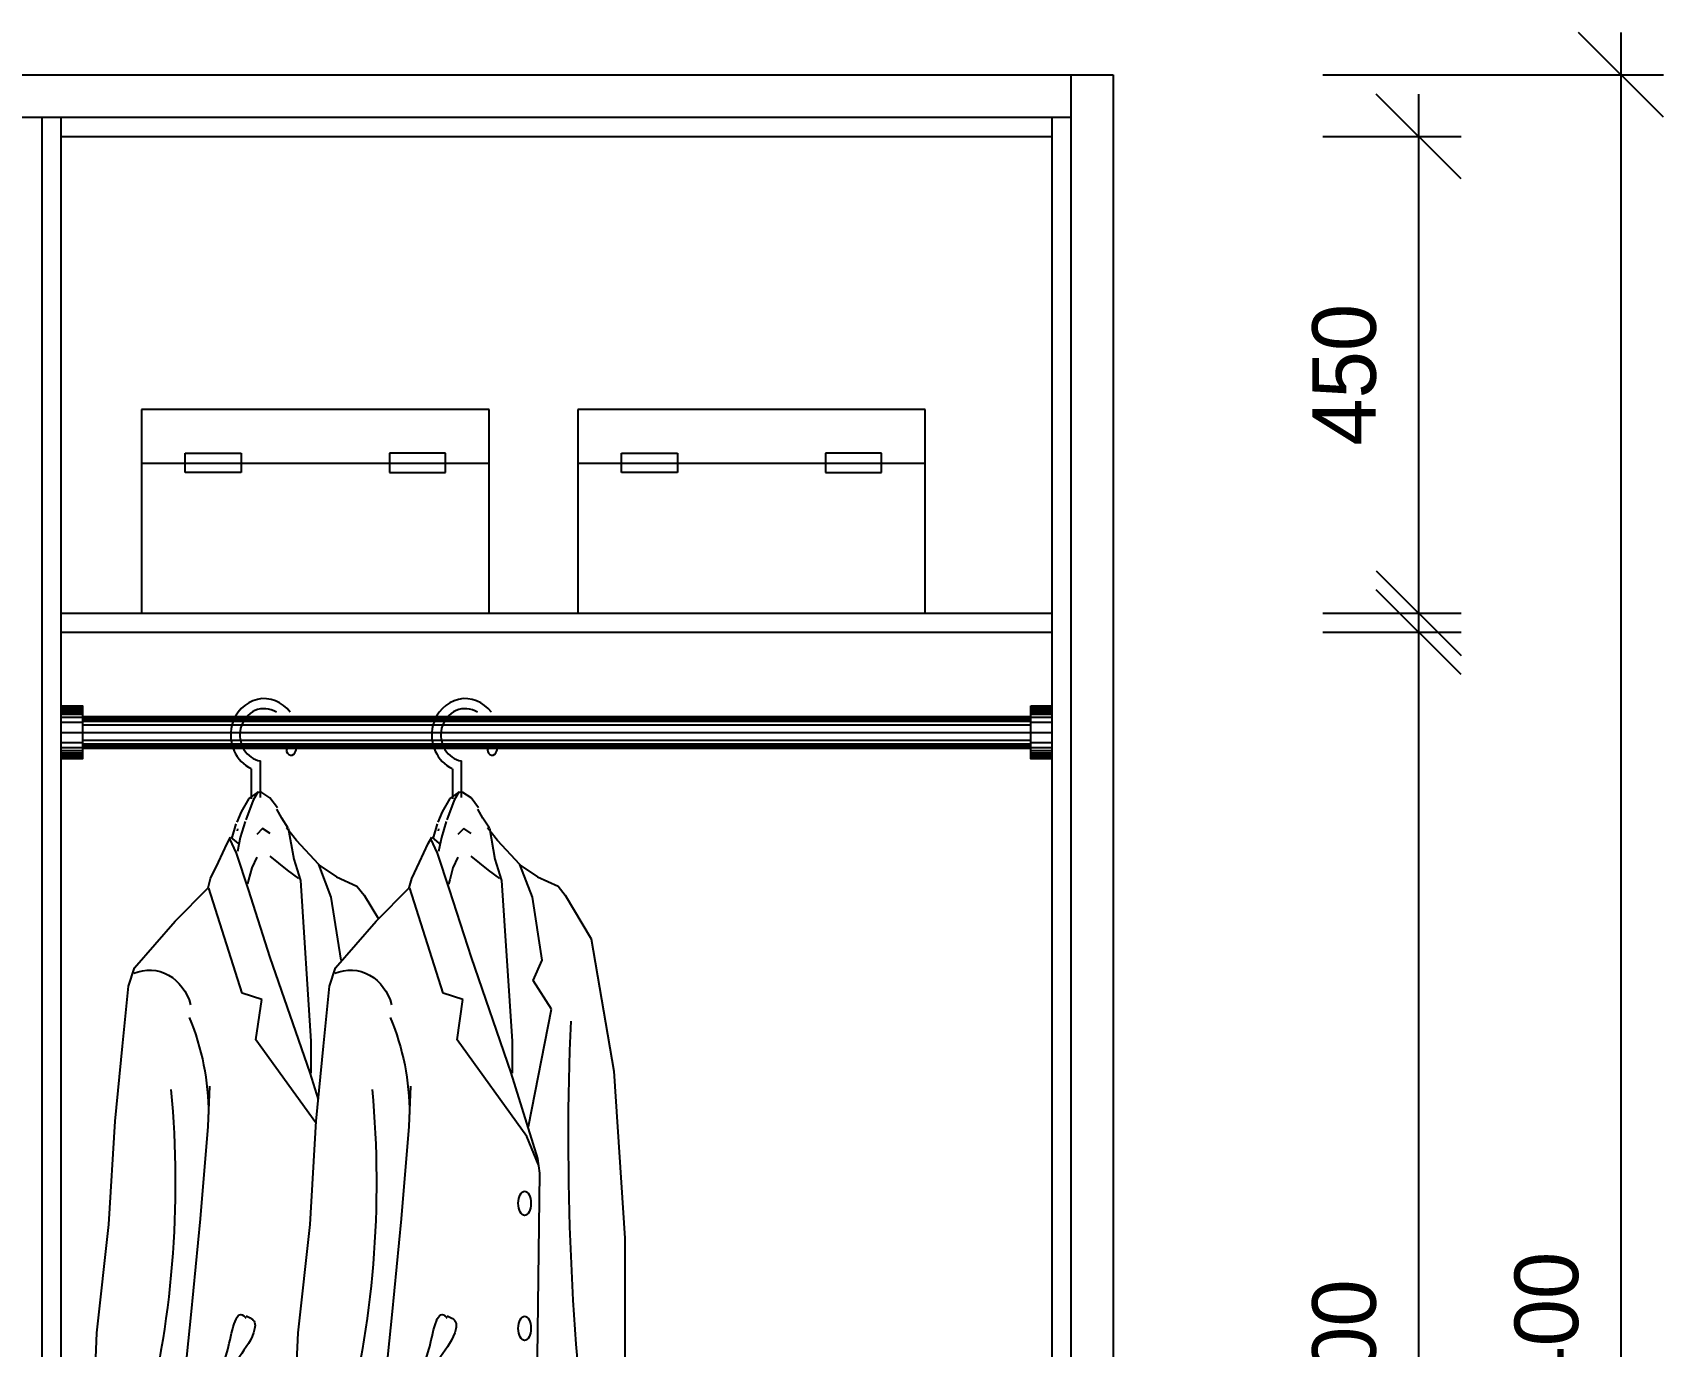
# Model space of a CAD drawing. Header units: millimetres. Extents: x 24776 to 57176, y -19492 to 15017.
# Drawn here: x 28238 to 29776, y 10119 to 11359 of the extents above; entities that cross this region are included whole.
import ezdxf

# ---------------------------------------------------------------- set-up
doc = ezdxf.new("R2010")
doc.units = ezdxf.units.MM
doc.header["$PDMODE"] = 3
doc.styles.add('RomanS', font='')
doc.styles.get('RomanS').set_extended_font_data('YouYuan')
doc.dimstyles.new('SC40', dxfattribs={"dimtxt": 60, "dimasz": 80, "dimexe": 40, "dimexo": 40, "dimgap": 40, "dimtad": 1, "dimdec": 0, "dimzin": 0, "dimdsep": 46, "dimtxsty": 'RomanS', "dimblk": 'OBLIQUE', "dimcen": 0, "dimdle": 40, "dimclrd": 9, "dimclre": 9, "dimclrt": 4, "dimadec": 0, "dimazin": 0, "dimtfac": 1, "dimtdec": 0, "dimtix": 1, "dimtmove": 2, "dimatfit": 1, "dimldrblk": 'DOT', "dimfxl": 1, "dimtolj": 1, "dimtzin": 0, "dimlwd": -1, "dimlwe": -1, "dimarcsym": 0})

# ---------------------------------------------------------------- blocks, each defined once
blk = doc.blocks.new('FGSFSFS')
at = {"color": 250}
for p, q in [((25945.6, 8065.7), (25945.6, 8037.2)), ((25954.3, 8038.6), (25954.3, 8073)), ((26135.4, 8065.7), (26135.4, 8037.2)), ((26144, 8038.6), (26144, 8073)), ((25943.3, 8037.7), (25936, 8024.9)), ((25947.4, 8036.1), (25940.6, 8017.4)), ((25951.8, 8043.7), (25943.3, 8037.7)), ((25951.8, 8043.7), (25947.4, 8036.1)), ((25955.6, 8043.1), (25951.8, 8043.7)), ((25963.2, 8038.3), (25955.6, 8043.1)), ((25970.3, 8028.9), (25963.2, 8038.3)), ((26133.1, 8037.7), (26125.7, 8024.9)), ((26137.1, 8036.1), (26130.3, 8017.4)), ((26141.5, 8043.7), (26133.1, 8037.7)), ((26141.5, 8043.7), (26137.1, 8036.1)), ((26145.3, 8043.1), (26141.5, 8043.7)), ((26153, 8038.3), (26145.3, 8043.1)), ((26160.1, 8028.9), (26153, 8038.3)), ((25936, 8024.9), (25931.9, 8015.2)), ((25974.6, 8018.9), (25969.7, 8027.4)), ((25980.6, 8009.5), (25974.6, 8018.9)), ((26125.7, 8024.9), (26121.6, 8015.2)), ((26164.3, 8018.9), (26159.4, 8027.4)), ((26170.3, 8009.5), (26164.3, 8018.9)), ((25931.2, 8013.8), (25927.1, 7999.5)), ((25932.6, 8008.9), (25932.3, 8007.1)), ((25940, 8015.9), (25935.3, 8000.7)), ((25956.3, 8009.2), (25950.9, 8003.5)), ((25963.4, 8004.4), (25956.3, 8009.2)), ((25988.3, 7998.1), (25979, 8009.8)), ((25980.6, 8009.5), (25985.8, 7980.2)), ((26121, 8013.8), (26116.9, 7999.5)), ((26122.3, 8008.9), (26122.1, 8007.1)), ((26129.7, 8015.9), (26125.1, 8000.7)), ((26146.1, 8009.2), (26140.6, 8003.5)), ((26153.2, 8004.4), (26146.1, 8009.2)), ((26178, 7998.1), (26168.7, 8009.8)), ((26170.3, 8009.5), (26175.6, 7980.2)), ((25914.6, 7977.6), (25922.8, 7995.2)), ((25922.8, 7995.2), (25926.2, 8001.1)), ((25925.2, 7999.5), (25931.5, 7986.1)), ((25926.2, 8001.1), (25933.4, 7995.2)), ((25935.3, 8000.7), (25932.6, 7987.7)), ((25933.4, 7995.2), (25934.4, 7994.7)), ((26009.4, 7975.4), (25988.3, 7998.1)), ((26104.3, 7977.6), (26112.5, 7995.2)), ((26112.5, 7995.2), (26115.9, 8001.1)), ((26114.9, 7999.5), (26121.2, 7986.1)), ((26115.9, 8001.1), (26123.1, 7995.2)), ((26125.1, 8000.7), (26122.3, 7987.7)), ((26123.1, 7995.2), (26124.1, 7994.7)), ((26199.1, 7975.4), (26178, 7998.1)), ((25907.3, 7962), (25914.6, 7977.6)), ((25931.5, 7986.1), (25942.6, 7951.8)), ((25946.2, 7972), (25943.2, 7960.8)), ((25950.9, 7982.3), (25946.2, 7972)), ((25979.8, 7969.9), (25963.4, 7983.2)), ((25985.8, 7980.2), (25992, 7960.2)), ((26008.8, 7975.4), (26026.2, 7963.6)), ((26021.2, 7944.4), (26009.4, 7975.4)), ((26097.1, 7962), (26104.3, 7977.6)), ((26121.2, 7986.1), (26132.3, 7951.8)), ((26136, 7972), (26133, 7960.8)), ((26140.6, 7982.3), (26136, 7972)), ((26169.5, 7969.9), (26153.2, 7983.2)), ((26175.6, 7980.2), (26181.8, 7960.2)), ((26198.5, 7975.4), (26215.9, 7963.6)), ((26210.9, 7944.4), (26199.1, 7975.4)), ((25904.9, 7953.2), (25907.3, 7962)), ((25943.2, 7960.8), (25942.1, 7956.8)), ((25990.4, 7962), (25979.8, 7969.9)), ((25992, 7960.2), (26002, 7808.6)), ((26026.2, 7963.6), (26045.4, 7954.7)), ((26094.7, 7953.2), (26097.1, 7962)), ((26133, 7960.8), (26131.9, 7956.8)), ((26180.2, 7962), (26169.5, 7969.9)), ((26181.8, 7960.2), (26191.7, 7808.6)), ((26215.9, 7963.6), (26235.1, 7954.7)), ((25873.7, 7921.8), (25904.9, 7953.2)), ((25937.1, 7854), (25905.6, 7953)), ((25942.6, 7951.8), (25963.3, 7887.5)), ((26030.5, 7885.1), (26021.2, 7944.4)), ((26045.4, 7954.7), (26052.2, 7946.4)), ((26052.2, 7946.4), (26065.6, 7923.9)), ((26063.5, 7921.8), (26094.7, 7953.2)), ((26126.8, 7854), (26095.3, 7953)), ((26132.3, 7951.8), (26153.1, 7887.5)), ((26220.2, 7885.1), (26210.9, 7944.4)), ((26235.1, 7954.7), (26242, 7946.4)), ((26242, 7946.4), (26266.5, 7905.1)), ((25835.5, 7877.7), (25873.7, 7921.8)), ((26025.2, 7877.7), (26063.5, 7921.8)), ((26266.5, 7905.1), (26287.7, 7780.3)), ((25963.3, 7887.5), (26001, 7778.8)), ((26153.1, 7887.5), (26190.7, 7778.8)), ((26211.6, 7865.8), (26220.2, 7885.1)), ((25829.8, 7860.4), (25835.5, 7877.7)), ((26019.5, 7860.4), (26025.2, 7877.7)), ((26228.9, 7838.9), (26211.6, 7865.8)), ((25824.1, 7803.8), (25829.8, 7860.4)), ((25955.6, 7847.9), (25937.1, 7854)), ((25950.1, 7809.9), (25955.6, 7847.9)), ((26013.9, 7803.8), (26019.5, 7860.4)), ((26145.3, 7847.9), (26126.8, 7854)), ((26139.9, 7809.9), (26145.3, 7847.9)), ((26207.2, 7728), (26228.9, 7838.9)), ((25817.1, 7733), (25824.1, 7803.8)), ((26006.7, 7731.4), (25950.1, 7809.9)), ((26002, 7808.6), (26002, 7778.3)), ((26006.8, 7733), (26013.9, 7803.8)), ((26205.7, 7718.6), (26139.9, 7809.9)), ((26191.7, 7808.6), (26191.7, 7778.3)), ((26001, 7778.8), (26008.8, 7753.4)), ((26190.7, 7778.8), (26215.8, 7697.7)), ((26287.7, 7780.3), (26298.3, 7622.6)), ((25905.1, 7728.1), (25906.5, 7766)), ((26094.8, 7728.1), (26096.3, 7766)), ((25811.4, 7635.4), (25817.1, 7733)), ((25897.6, 7640.9), (25905.1, 7728.1)), ((26001.1, 7635.4), (26006.8, 7733)), ((26087.4, 7640.9), (26094.8, 7728.1)), ((26216.6, 7691.9), (26205.7, 7718.6)), ((26215.8, 7697.7), (26217.5, 7684)), ((26217.5, 7684), (26215.2, 7483.4)), ((25800, 7533.2), (25811.4, 7635.4)), ((25888.8, 7550.4), (25897.6, 7640.9)), ((25989.8, 7533.2), (26001.1, 7635.4)), ((26078.5, 7550.4), (26087.4, 7640.9)), ((26298.3, 7622.6), (26298.3, 7439.1)), ((25875.4, 7418.7), (25888.8, 7550.4)), ((26065.1, 7418.7), (26078.5, 7550.4)), ((25795.8, 7437.2), (25800, 7533.2)), ((25985.5, 7437.2), (25989.8, 7533.2)), ((26215.2, 7483.4), (26210.9, 7393.1)), ((25786.7, 7352.3), (25795.8, 7437.2)), ((25976.5, 7352.3), (25985.5, 7437.2)), ((26298.3, 7439.1), (26302.1, 7384.1)), ((25868, 7343), (25875.4, 7418.7)), ((26057.7, 7343), (26065.1, 7418.7)), ((26210.9, 7393.1), (26210.4, 6869.5)), ((26268.1, 7386), (26287.9, 7381)), ((26287.9, 7381), (26303.1, 7384.3)), ((25798.9, 7347.2), (25786.7, 7352.3)), ((25832.3, 7348.9), (25798.9, 7347.2)), ((25865.8, 7343.9), (25832.3, 7348.9)), ((25988.7, 7347.2), (25976.5, 7352.3)), ((26022.1, 7348.9), (25988.7, 7347.2)), ((26055.5, 7343.9), (26022.1, 7348.9)), ((26020.8, 7034.3), (26020.7, 6869.5)), ((26265.1, 6894.8), (26273.5, 6909.3)), ((26240.8, 6874.5), (26265.1, 6894.8)), ((25838.8, 6877.1), (25961.5, 6861)), ((25961.5, 6861), (26020.7, 6869.5)), ((26028.6, 6877.1), (26151.2, 6861)), ((26151.2, 6861), (26210.4, 6869.5)), ((26210.4, 6876.1), (26240.8, 6874.5))]:
    blk.add_line(p, q, dxfattribs=at)
for centre, major_axis, start_param, end_param in [((25957.8, 8096.5), (0, 35.4), -0.883744, 1.287016), ((26147.6, 8096.5), (0, 35.4), -0.883744, 1.287016), ((25957.9, 8096.5), (0, 25.9), -0.515803, 1.283308), ((26147.6, 8096.5), (0, 25.9), -0.515803, 1.283308), ((25957.4, 8097.8), (0, 34.6), 1.317415, 2.755298), ((25957.4, 8097.8), (0, 25), 1.32549, 3.003534), ((26147.1, 8097.8), (0, 34.6), 1.317415, 2.755298), ((26147.1, 8097.8), (0, 25), 1.32549, 3.003534), ((25983.2, 8083.2), (0, 4.8), 1.081242, 4.154673), ((25959.8, 8095.5), (0, 24), 4.279324, 4.438818), ((25959.8, 8095.5), (0, 33.5), 4.25418, 4.519056), ((26172.9, 8083.2), (0, 4.8), 1.081242, 4.154673), ((26149.5, 8095.5), (0, 24), 4.279324, 4.438818), ((26149.5, 8095.5), (0, 33.5), 4.25418, 4.519056)]:
    blk.add_ellipse(centre, major_axis=major_axis, ratio=0.9, start_param=start_param, end_param=end_param, dxfattribs=at)
at = {"color": 250, "extrusion": (0, 0, -1)}
for centre, major_axis, start_param, end_param in [((25849.5, 7830.8), (0, 44.8), -0.369251, 1.295866), ((26039.2, 7830.8), (0, 44.8), -0.369251, 1.295866), ((25710.8, 7739.6), (0, 216.1), 1.134673, 1.57234), ((25900.5, 7739.6), (0, 216.1), 1.134673, 1.57234), ((28337.6, 7716.9), (0, 2325.1), 4.569105, 4.75992), ((25115.9, 7674.9), (0, 842.3), 1.466275, 1.858062), ((25305.7, 7674.9), (0, 842.3), 1.466275, 1.858062)]:
    blk.add_ellipse(centre, major_axis=major_axis, ratio=0.9, start_param=start_param, end_param=end_param, dxfattribs=at)
at = {"color": 250}
for centre in [(26203.6, 7655.5), (26203.6, 7537.5), (26203.6, 7419.5)]:
    blk.add_ellipse(centre, major_axis=(0, 11.5), ratio=0.522581, dxfattribs=at)
for points in [[(25940.7, 7549.4), (25948.8, 7543.3), (25948.8, 7537.1), (25934.5, 7510.6), (25910, 7480), (25903.2, 7478.3), (25899.8, 7484.1), (25903.9, 7488.1), (25923.5, 7517.5), (25938.6, 7549.4), (25940.7, 7547.3)], [(26130.4, 7549.4), (26138.6, 7543.3), (26138.6, 7537.1), (26124.3, 7510.6), (26099.8, 7480), (26092.9, 7478.3), (26089.6, 7484.1), (26093.6, 7488.1), (26113.3, 7517.5), (26128.4, 7549.4), (26130.4, 7547.3)], [(26267, 7381.1), (26263.5, 7295.9), (26268.5, 7003.4), (26273.5, 6909.3)], [(25832.3, 7348.9), (25828.9, 7263.7), (25833.9, 6971.3), (25838.8, 6877.1)], [(26022.1, 7348.9), (26018.7, 7263.7), (26023.6, 6971.3), (26028.6, 6877.1)]]:
    blk.add_spline(points, degree=3, dxfattribs=at)
blk = doc.blocks.new('_Oblique')
at = {"color": 0, "linetype": 'ByBlock', "lineweight": -2}
blk.add_line((-0.5, -0.5), (0.5, 0.5), dxfattribs=at)
blk = doc.blocks.new('*D43')
at = {"color": 9, "transparency": 16777216}
for p, q in [((29545.4, 11301.3), (29545.4, 10771.3)), ((29454.9, 11261.3), (29585.4, 11261.3)), ((29454.9, 10811.3), (29585.4, 10811.3))]:
    blk.add_line(p, q, dxfattribs=at)
at = {"layer": 'Defpoints', "color": 0, "transparency": 16777216}
for p in [(29414.9, 11261.3), (29414.9, 10811.3), (29545.4, 10811.3)]:
    blk.add_point(p, dxfattribs=at)
at = {"color": 9, "transparency": 16777216, "xscale": 80, "yscale": 80, "zscale": 80}
for p, rotation in [((29545.4, 11261.3), 90), ((29545.4, 10811.3), 270)]:
    blk.add_blockref('_Oblique', p, dxfattribs=dict(at, rotation=rotation))
at = {"color": 4, "transparency": 16777216, "insert": (29475.4, 11036.3), "char_height": 60, "attachment_point": 5, "rotation": 90, "style": 'RomanS'}
blk.add_mtext('\\A1;450', dxfattribs=at)
blk = doc.blocks.new('_Dot')
at = {"color": 0, "linetype": 'ByBlock', "lineweight": -2}
blk.add_line((-0.5, 0), (-1, 0), dxfattribs=at)
at = {"color": 0, "linetype": 'ByBlock', "const_width": 0.5}
blk.add_lwpolyline([(-0.25, 0, 1), (0.25, 0, 1)], format="xyb", close=True, dxfattribs=at)
blk = doc.blocks.new('*D44')
at = {"color": 9, "transparency": 16777216}
for p, q in [((29736.3, 11359.3), (29736.3, 8879.3)), ((29454.9, 11319.3), (29776.3, 11319.3)), ((29454.9, 8919.3), (29776.3, 8919.3))]:
    blk.add_line(p, q, dxfattribs=at)
at = {"layer": 'Defpoints', "color": 0, "transparency": 16777216}
for p in [(29414.9, 11319.3), (29414.9, 8919.3), (29736.3, 8919.3)]:
    blk.add_point(p, dxfattribs=at)
at = {"color": 9, "transparency": 16777216, "xscale": 80, "yscale": 80, "zscale": 80}
for p, rotation in [((29736.3, 11319.3), 90), ((29736.3, 8919.3), 270)]:
    blk.add_blockref('_Oblique', p, dxfattribs=dict(at, rotation=rotation))
at = {"color": 4, "transparency": 16777216, "insert": (29666.3, 10119.3), "char_height": 60, "attachment_point": 5, "rotation": 90, "style": 'RomanS'}
blk.add_mtext('\\A1;2400', dxfattribs=at)
blk = doc.blocks.new('*D45')
at = {"color": 9, "transparency": 16777216}
for p, q in [((29545.4, 10833.3), (29545.4, 9353.3)), ((29454.9, 10793.3), (29585.4, 10793.3)), ((29454.9, 9393.3), (29585.4, 9393.3))]:
    blk.add_line(p, q, dxfattribs=at)
at = {"layer": 'Defpoints', "color": 0, "transparency": 16777216}
for p in [(29414.9, 10793.3), (29414.9, 9393.3), (29545.4, 9393.3)]:
    blk.add_point(p, dxfattribs=at)
at = {"color": 9, "transparency": 16777216, "xscale": 80, "yscale": 80, "zscale": 80}
for p, rotation in [((29545.4, 10793.3), 90), ((29545.4, 9393.3), 270)]:
    blk.add_blockref('_Oblique', p, dxfattribs=dict(at, rotation=rotation))
at = {"color": 4, "transparency": 16777216, "insert": (29475.4, 10093.3), "char_height": 60, "attachment_point": 5, "rotation": 90, "style": 'RomanS'}
blk.add_mtext('\\A1;1400', dxfattribs=at)

msp = doc.modelspace()

# ---------------------------------------------------------------- linework, layer by layer
at = {"color": 255}
for p, q in [((26777.3, 11319.3), (29257.3, 11319.3)), ((29217.3, 11319.3), (29217.3, 8919.3)), ((29257.3, 11319.3), (29257.3, 8919.3)), ((26817.3, 11279.3), (29217.3, 11279.3)), ((28246.5, 8919.3), (28246.5, 11279.3)), ((28264.5, 8919.3), (28264.5, 11279.3)), ((29199.3, 11279.3), (29199.3, 8919.3)), ((28264.5, 11261.3), (29199.3, 11261.3)), ((28264.5, 10811.3), (29199.3, 10811.3)), ((28264.5, 10793.3), (29199.3, 10793.3)), ((28284.5, 10713.8), (29179.3, 10713.8)), ((28284.5, 10683.8), (29179.3, 10683.8))]:
    msp.add_line(p, q, dxfattribs=at)
at = {"color": 250}
for p, q in [((28340.4, 11003.6), (28340.4, 10811.3)), ((28668.2, 11003.6), (28340.4, 11003.6)), ((28668.2, 10811.3), (28668.2, 11003.6)), ((28752.1, 11003.6), (28752.1, 10811.3)), ((29079.8, 11003.6), (28752.1, 11003.6)), ((29079.8, 10811.3), (29079.8, 11003.6)), ((28381.6, 10944.1), (28381.6, 10962.3)), ((28381.6, 10962.3), (28434.4, 10962.3)), ((28434.4, 10962.3), (28434.4, 10944.1)), ((28627, 10962.3), (28574.2, 10962.3)), ((28574.2, 10962.3), (28574.2, 10944.1)), ((28627, 10944.1), (28627, 10962.3)), ((28793.2, 10944.1), (28793.2, 10962.3)), ((28793.2, 10962.3), (28846.1, 10962.3)), ((28846.1, 10962.3), (28846.1, 10944.1)), ((29038.7, 10962.3), (28985.8, 10962.3)), ((28985.8, 10962.3), (28985.8, 10944.1)), ((29038.7, 10944.1), (29038.7, 10962.3)), ((28340.4, 10953), (28668.2, 10953)), ((28434.4, 10944.1), (28381.6, 10944.1)), ((28574.2, 10944.1), (28627, 10944.1)), ((28752.1, 10953), (29079.8, 10953)), ((28846.1, 10944.1), (28793.2, 10944.1)), ((28985.8, 10944.1), (29038.7, 10944.1)), ((28340.4, 10811.3), (28668.2, 10811.3)), ((28752.1, 10811.3), (29079.8, 10811.3)), ((28264.5, 10723.3), (28284.5, 10723.3)), ((28264.5, 10722.7), (28284.5, 10722.7)), ((28264.5, 10721.9), (28284.5, 10721.9)), ((28264.5, 10720.9), (28284.5, 10720.9)), ((28264.5, 10719.6), (28284.5, 10719.6)), ((28264.5, 10717.9), (28284.5, 10717.9)), ((28264.5, 10715.9), (28284.5, 10715.9)), ((28264.5, 10713.1), (28284.5, 10713.1)), ((28284.5, 10713.4), (29179.3, 10713.4)), ((28284.5, 10712.5), (29179.3, 10712.5)), ((28284.5, 10711.2), (29179.3, 10711.2)), ((29179.3, 10723.3), (29199.3, 10723.3)), ((29179.3, 10722.7), (29199.3, 10722.7)), ((29179.3, 10721.9), (29199.3, 10721.9)), ((29179.3, 10720.9), (29199.3, 10720.9)), ((29179.3, 10719.6), (29199.3, 10719.6)), ((29179.3, 10717.9), (29199.3, 10717.9)), ((29179.3, 10715.9), (29199.3, 10715.9)), ((29179.3, 10713.1), (29199.3, 10713.1)), ((28264.5, 10708.4), (28284.5, 10708.4)), ((28264.5, 10698.8), (28284.5, 10698.8)), ((28284.5, 10709.4), (29179.3, 10709.4)), ((28284.5, 10705.9), (29179.3, 10705.9)), ((28284.5, 10698.8), (29179.3, 10698.8)), ((29179.3, 10708.4), (29199.3, 10708.4)), ((29179.3, 10698.8), (29199.3, 10698.8)), ((28264.5, 10689.1), (28284.5, 10689.1)), ((28264.5, 10684.4), (28284.5, 10684.4)), ((28264.5, 10681.7), (28284.5, 10681.7)), ((28264.5, 10679.6), (28284.5, 10679.6)), ((28284.5, 10691.6), (29179.3, 10691.6)), ((28284.5, 10688.1), (29179.3, 10688.1)), ((28284.5, 10686.3), (29179.3, 10686.3)), ((28284.5, 10685.1), (29179.3, 10685.1)), ((28284.5, 10684.2), (29179.3, 10684.2)), ((29179.3, 10689.1), (29199.3, 10689.1)), ((29179.3, 10684.4), (29199.3, 10684.4)), ((29179.3, 10681.7), (29199.3, 10681.7)), ((29179.3, 10679.6), (29199.3, 10679.6)), ((28264.5, 10677.9), (28284.5, 10677.9)), ((28264.5, 10676.7), (28284.5, 10676.7)), ((28264.5, 10675.6), (28284.5, 10675.6)), ((28264.5, 10674.9), (28284.5, 10674.9)), ((28264.5, 10674.3), (28284.5, 10674.3)), ((29179.3, 10677.9), (29199.3, 10677.9)), ((29179.3, 10676.7), (29199.3, 10676.7)), ((29179.3, 10675.6), (29199.3, 10675.6)), ((29179.3, 10674.9), (29199.3, 10674.9)), ((29179.3, 10674.3), (29199.3, 10674.3))]:
    msp.add_line(p, q, dxfattribs=at)
at = {"color": 255}
for points in [[(28264.5, 10723.8), (28284.5, 10723.8), (28284.5, 10673.8), (28264.5, 10673.8)], [(29179.3, 10723.8), (29199.3, 10723.8), (29199.3, 10673.8), (29179.3, 10673.8)]]:
    msp.add_lwpolyline(points, close=True, dxfattribs=at)

# ---------------------------------------------------------------- block references
msp.add_blockref('FGSFSFS', (2498.2, 2598.8), dxfattribs=at)

# ---------------------------------------------------------------- dimensions: what is measured, and where the dimension line sits
for base, p1, p2, picture, middle in [((29736.3, 8919.3), (29414.9, 11319.3), (29414.9, 8919.3), '*D44', (29666.3, 10119.3)), ((29545.4, 10811.3), (29414.9, 11261.3), (29414.9, 10811.3), '*D43', (29475.4, 11036.3)), ((29545.4, 9393.3), (29414.9, 10793.3), (29414.9, 9393.3), '*D45', (29475.4, 10093.3))]:
    dim = msp.add_linear_dim(base=base, p1=p1, p2=p2, angle=90, dimstyle='SC40', dxfattribs=at)
    dim.commit()
    dim.dimension.update_dxf_attribs({"geometry": picture, "text_midpoint": middle})

doc.saveas('drawing.dxf')
